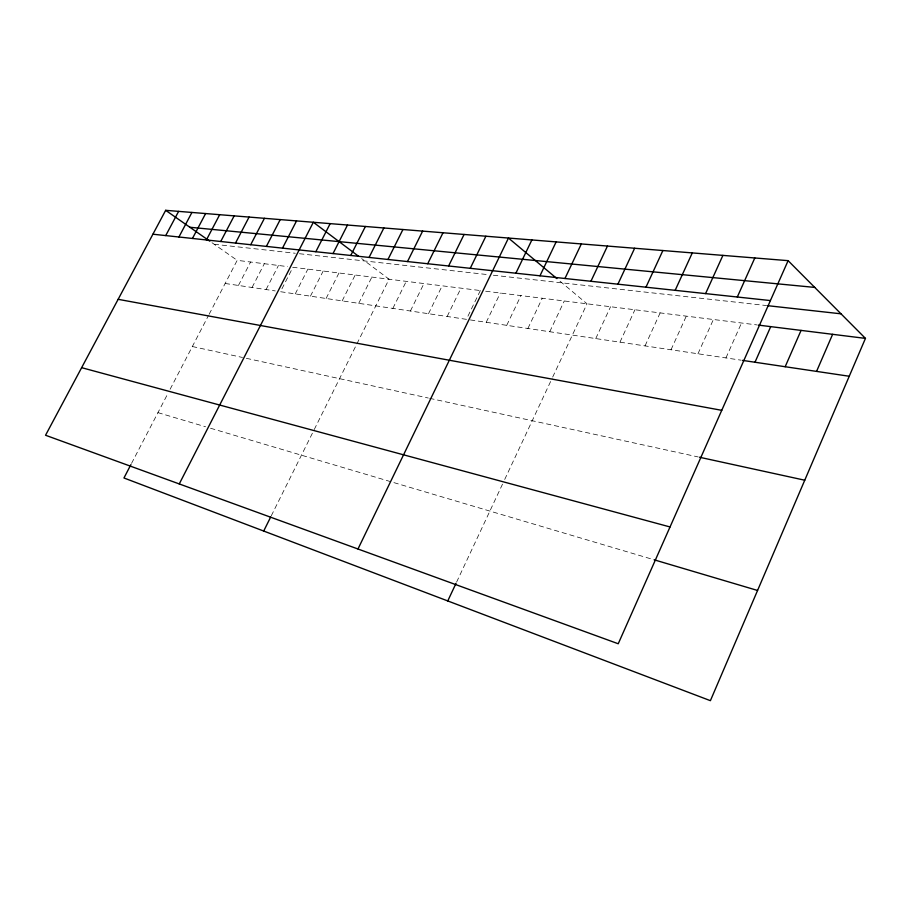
<?xml version="1.0" encoding="UTF-8"?>
<svg xmlns="http://www.w3.org/2000/svg" width="911" height="911" viewBox="0 0 911 911"><rect width="100%" height="100%" fill="white"/><g stroke="black" fill="none" stroke-linecap="round" stroke-linejoin="round"><path stroke-width="0.68" stroke-dasharray="4.55 3.42" d="M725.942 357.921L741.52 322.995M697.974 353.764L713.393 319.51M671.02 349.756L686.29 316.14M645.034 345.895L660.145 312.894M619.958 342.172L634.921 309.763M595.748 338.573L610.564 306.734M456.616 582.072L503.521 481.976M504.705 479.459L552.112 378.304M552.692 377.063L587.026 303.807L558.955 280.303M549.754 331.729L564.273 300.983M527.89 328.484L542.261 298.25M506.732 325.341L520.955 295.597M486.235 322.289L500.321 293.035M447.153 316.481L460.966 288.149M428.5 313.703L442.177 285.815M410.405 311.015L423.945 283.549M392.846 308.408L406.249 281.351M271.296 515.774L313.635 430.732M314.249 429.514L389.065 279.21L361.621 258.576M358.729 303.34L371.87 277.081M342.172 300.869L355.176 275.008M326.081 298.478L338.96 272.993M310.446 296.155L323.189 271.034M295.244 293.9L307.861 269.132M266.069 289.561L278.447 265.477M252.062 287.477L264.327 263.723M238.431 285.45L250.582 262.015M131.548 463.38L168.205 392.937M170.118 389.248L208.494 315.491M209.143 314.261L237.19 260.341L287.682 266.616M214.199 244.262L295.278 253.258M299.423 253.725L487.863 274.632M493.341 275.236L766.618 305.572M485.665 291.213L756.813 324.897M225.154 283.48L275.224 290.916M470.361 319.932L741.155 360.187M192.358 346.522L242.508 357.476M246.346 358.308L428.284 398.027M429.673 398.335L698.213 456.958M157.945 412.637L205.556 426.758M210.543 428.238L652.754 559.388M212.001 242.725L237.19 260.341M480.336 290.552L466.398 319.34L280.451 291.702L292.955 267.276L480.336 290.552"/><path stroke-width="1.37" d="M788.117 260.66L618.239 643.758L45.55 435.253L165.665 210.327L788.117 260.66L865.45 338.391L710.398 700.673L123.953 477.979L130.922 464.599M816.563 371.403L832.62 334.314M785.168 366.734L801.065 330.397M754.991 362.248L770.717 326.628M737.306 297.02L754.809 257.961M705.592 293.604L722.901 255.387M675.165 290.336L692.28 252.905M645.956 287.204L662.878 250.536M617.897 284.186L634.637 248.247M590.92 281.283L607.466 246.05M447.768 600.941L456.024 583.336M564.968 278.493L581.32 243.932M539.972 275.805L556.143 241.905M515.877 273.22L531.876 239.935M357.977 549.003L508.475 238.044L556.917 278.607M470.247 268.312L485.893 236.222M448.611 265.989L464.075 234.457M427.714 263.746L443.008 232.749M407.513 261.571L422.636 231.098M263.7 531.045L270.669 517.049M387.972 259.464L402.935 229.515M369.069 257.437L383.861 227.966M350.758 255.467L365.391 226.475M333.027 253.565L347.501 225.028M315.832 251.721L330.158 223.628M179.262 483.935L313.338 222.261L358.433 256.173M282.512 248.134L296.542 220.906M266.376 246.403L280.235 219.585M250.707 244.717L264.429 218.31M235.505 243.078L249.079 217.069M220.735 241.495L234.173 215.861M206.398 239.957L219.688 214.689M192.46 238.454L205.613 213.55M178.909 236.997L191.925 212.445M165.734 235.585L178.613 211.375M189.887 227.26L814.73 287.409M152.911 234.207L770.41 300.573M768.007 305.72L841.001 313.817M758.203 325.079L865.45 338.391M742.545 360.392L849.246 376.254M118.134 299.32L721.751 410.326M699.568 457.254L804.755 480.211M81.637 367.668L670.029 526.957M654.087 559.787L757.565 590.465M165.665 210.327L209.803 241.199"/></g></svg>
